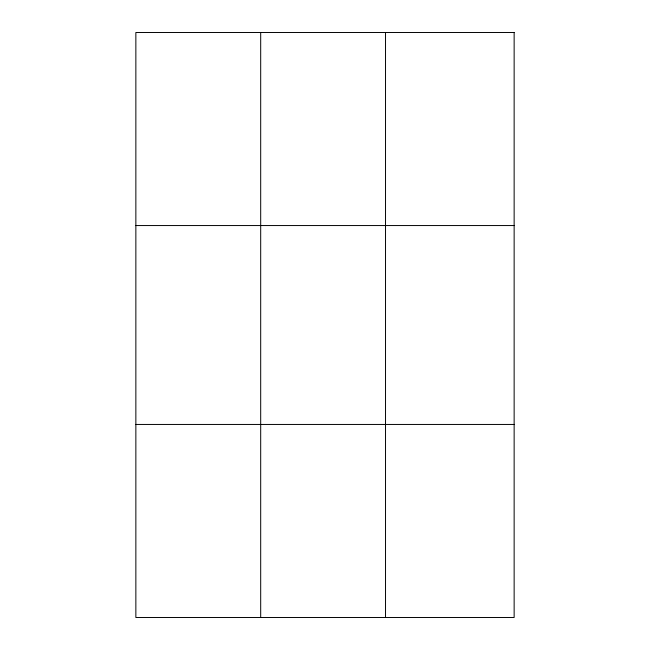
<?xml version="1.0" encoding="UTF-8"?>
<svg xmlns="http://www.w3.org/2000/svg" width="650" height="650" viewBox="0 0 650 650"><rect width="100%" height="100%" fill="white"/><g stroke="black" fill="none" stroke-linecap="round" stroke-linejoin="round"><path stroke-width="0.97" d="M260.691 617.5L260.691 32.5M385.523 617.5L385.523 32.5M135.858 225.55L514.142 225.55M135.858 424.45L514.142 424.45M514.142 32.5L514.142 617.5L135.858 617.5L135.858 32.5L514.142 32.5"/></g></svg>
